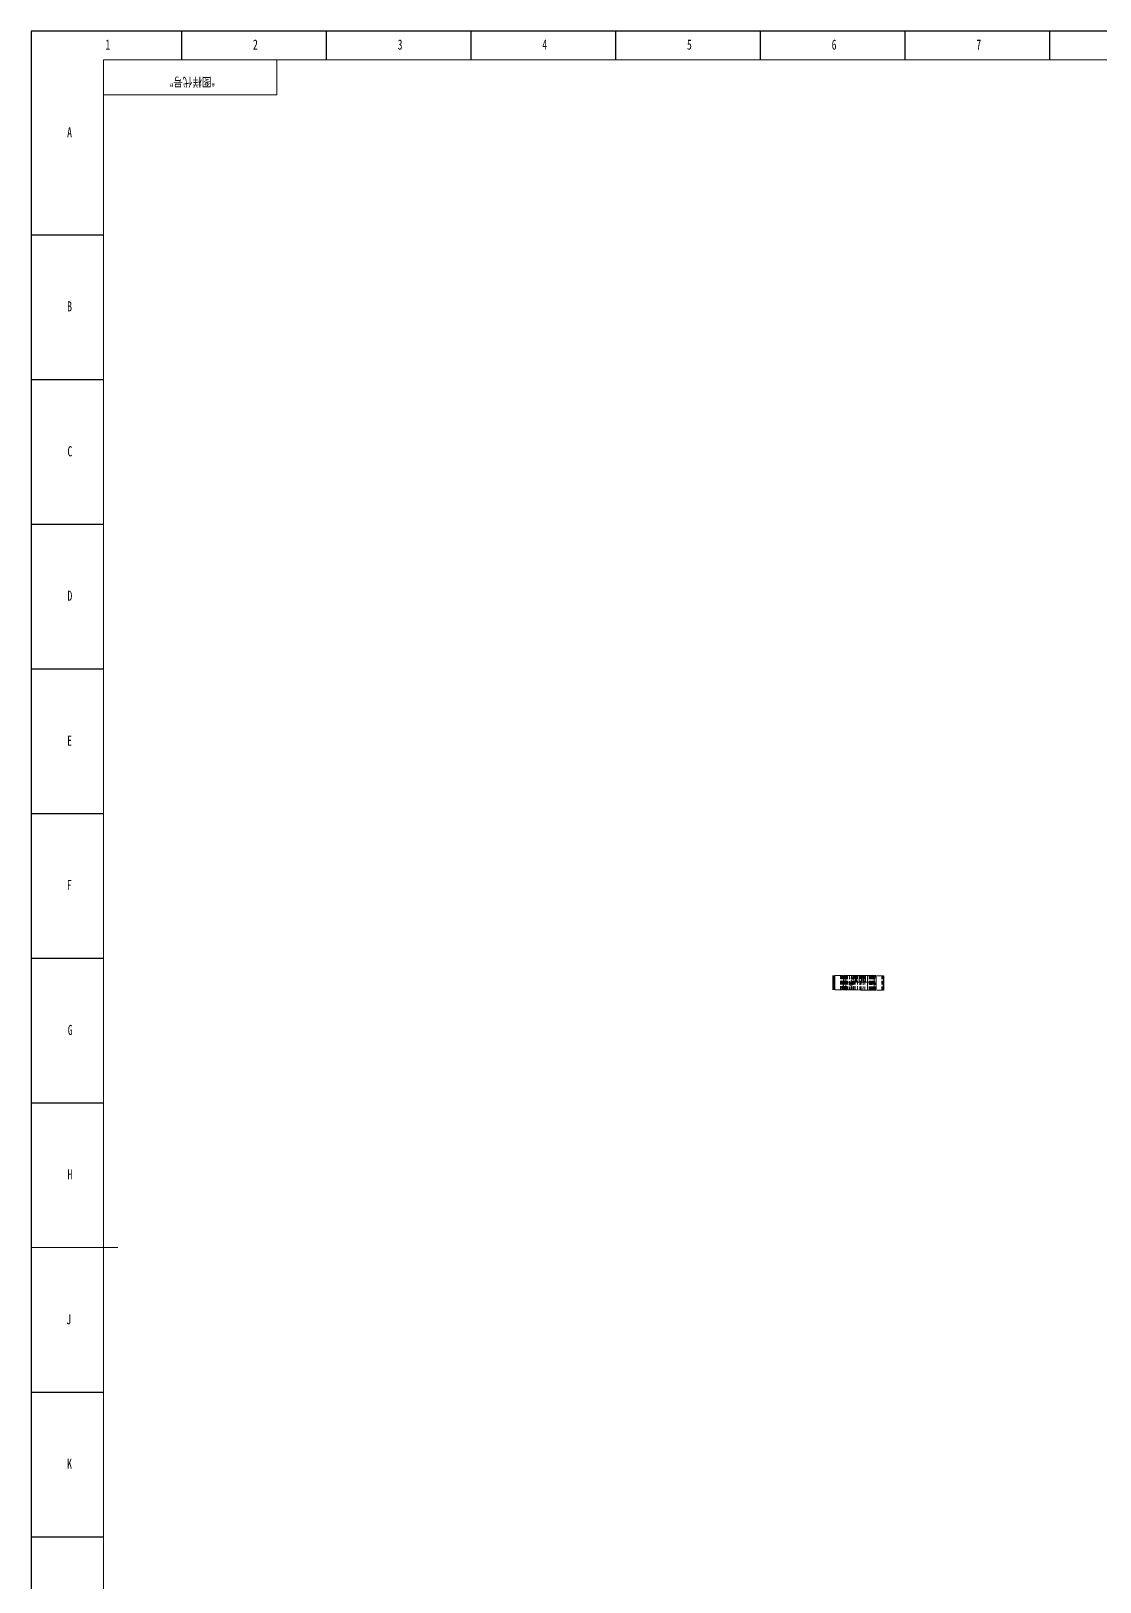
# Model space of a CAD drawing. Header units: millimetres. Extents: x 0 to 1189, y 0 to 841.
# Drawn here: x 0 to 369, y 305 to 841 of the extents above; entities that cross this region are included whole.
import ezdxf

# ---------------------------------------------------------------- set-up
doc = ezdxf.new("R2010")
doc.units = ezdxf.units.MM
doc.linetypes.add('HIDDEN', pattern=[1.905, 1.27, -0.635])
for name, color, linetype in [('10', 7, 'Continuous'), ('5', 7, 'Continuous'), ('SLD-0', 7, 'Continuous')]:
    doc.layers.add(name, color=color, linetype=linetype)
doc.styles.add('SLDTEXTSTYLE0', font='TXT', dxfattribs={"width": 0.7, "bigfont": 'bigfont'})
doc.styles.add('SLDTEXTSTYLE5', font='TXT', dxfattribs={"width": 0.7})

msp = doc.modelspace()

# ---------------------------------------------------------------- linework, layer by layer
at = {"color": 7, "linetype": 'Continuous', "lineweight": 15}
for p, q in [((277.08, 509.6), (277.11, 514.6)), ((277.44, 509.59), (277.47, 514.59)), ((277.78, 509.59), (277.81, 514.59)), ((280.74, 509.58), (280.77, 514.58)), ((280.86, 514.57), (280.83, 509.57)), ((280.84, 509.57), (280.87, 514.57)), ((280.84, 509.57), (280.87, 509.57)), ((280.87, 514.57), (280.9, 514.57)), ((281.61, 512.27), (281.59, 509.57)), ((281.62, 514.57), (281.61, 512.27)), ((283.63, 512.26), (283.61, 509.56)), ((283.63, 512.26), (283.67, 512.26)), ((283.67, 512.26), (283.68, 514.56)), ((284.33, 514.55), (284.32, 512.25)), ((284.92, 512.25), (284.94, 514.55)), ((285.29, 514.55), (285.27, 512.25)), ((286.21, 514.54), (286.2, 512.24)), ((287.09, 514.54), (287.07, 512.24)), ((287.7, 512.23), (287.71, 514.53)), ((287.81, 514.53), (287.79, 512.23)), ((288.37, 512.23), (288.38, 514.53)), ((289.07, 514.52), (289.06, 512.23)), ((289.06, 512.23), (289.12, 512.22)), ((289.12, 512.22), (289.1, 509.52)), ((291.43, 512.21), (291.42, 509.51)), ((291.45, 514.51), (291.43, 512.21)), ((292.09, 509.51), (292.12, 514.51)), ((294.55, 509.49), (294.59, 514.49)), ((294.76, 509.49), (294.79, 514.49))]:
    msp.add_line(p, q, dxfattribs=at)
at = {"color": 7, "linetype": 'HIDDEN', "lineweight": 0}
for p, q in [((277.28, 509.6), (277.31, 514.6)), ((279.75, 509.58), (279.78, 514.58)), ((279.8, 509.58), (279.83, 514.58)), ((279.96, 514.58), (279.93, 509.58)), ((280.32, 514.58), (280.29, 509.58)), ((280.32, 514.58), (280.29, 509.58)), ((280.34, 509.58), (280.37, 514.58)), ((280.35, 509.58), (280.38, 514.58)), ((280.42, 509.58), (280.45, 514.58)), ((280.97, 509.57), (281, 514.57)), ((281.2, 509.57), (281.23, 514.57)), ((281.32, 514.57), (281.29, 509.57)), ((281.39, 509.57), (281.42, 514.57)), ((281.47, 514.57), (281.44, 509.57)), ((281.85, 509.57), (281.88, 514.57)), ((281.89, 514.57), (281.86, 509.57)), ((282, 509.57), (282.03, 514.57)), ((282.2, 514.57), (282.17, 509.57)), ((282.83, 514.56), (282.8, 509.56)), ((283.06, 512.26), (283.04, 509.56)), ((283.06, 512.26), (283.63, 512.26)), ((283.48, 509.56), (283.51, 514.56)), ((284.09, 514.55), (284.06, 509.56)), ((284.19, 514.55), (284.16, 509.55)), ((284.4, 509.55), (284.43, 514.55)), ((284.42, 509.55), (284.45, 514.55)), ((284.78, 509.55), (284.81, 514.55)), ((285.37, 514.55), (285.36, 512.25)), ((285.36, 512.25), (285.37, 514.55)), ((285.66, 509.55), (285.69, 514.55)), ((286.52, 514.54), (286.49, 509.54)), ((286.53, 514.54), (286.5, 509.54)), ((286.58, 509.54), (286.61, 514.54)), ((286.93, 509.54), (286.96, 514.54)), ((287.45, 514.53), (287.44, 512.23)), ((287.45, 512.23), (287.47, 514.53)), ((287.57, 514.53), (287.54, 509.53)), ((288.18, 509.53), (288.21, 514.53)), ((289.12, 512.22), (289.15, 512.22)), ((289.15, 512.22), (289.13, 509.52)), ((289.67, 509.52), (289.7, 514.52)), ((289.87, 514.52), (289.84, 509.52)), ((289.85, 509.52), (290.24, 509.52)), ((290, 514.52), (289.97, 509.52)), ((289.99, 509.52), (290.02, 514.52)), ((290.24, 509.52), (290.27, 514.52)), ((290.42, 514.52), (290.39, 509.52)), ((290.48, 514.52), (290.45, 509.52)), ((290.57, 514.52), (290.54, 509.52)), ((290.64, 509.52), (290.67, 514.52)), ((290.64, 509.52), (291.07, 509.51)), ((290.67, 514.52), (291.1, 514.51)), ((290.87, 509.51), (290.9, 514.51)), ((290.99, 509.51), (291.02, 514.51)), ((291.01, 509.51), (291.04, 514.51)), ((291.1, 509.51), (291.13, 514.51)), ((291.49, 509.51), (291.52, 514.51)), ((291.52, 514.51), (291.49, 509.51)), ((291.57, 514.51), (291.54, 509.51)), ((291.58, 514.51), (291.55, 509.51)), ((291.93, 514.51), (291.9, 509.51)), ((292.04, 509.51), (292.07, 514.51)), ((294.06, 509.49), (294.09, 514.49)), ((294.39, 509.49), (294.42, 514.49))]:
    msp.add_line(p, q, dxfattribs=at)
at = {"color": 7, "linetype": 'Continuous', "lineweight": 15, "flags": 128}
for points in [[(281.59, 509.57), (281.5, 509.57), (281.4, 509.57), (281.31, 509.57), (281.21, 509.57), (281.12, 509.57), (281.03, 509.57), (280.93, 509.57), (280.84, 509.57)], [(280.87, 514.57), (280.96, 514.57), (281.06, 514.57), (281.15, 514.57), (281.24, 514.57), (281.34, 514.57), (281.43, 514.57), (281.53, 514.57), (281.62, 514.57)], [(284.32, 512.25), (284.22, 512.25), (284.12, 512.25), (284.02, 512.26), (283.93, 512.26), (283.85, 512.26), (283.77, 512.26), (283.71, 512.26), (283.67, 512.26)], [(283.68, 514.56), (283.73, 514.56), (283.79, 514.56), (283.86, 514.56), (283.95, 514.56), (284.04, 514.56), (284.14, 514.55), (284.23, 514.55), (284.33, 514.55)], [(283.84, 509.56), (284.49, 509.55), (285.63, 509.55), (286.79, 509.54), (287.87, 509.53), (288.76, 509.53), (289.1, 509.52)], [(284.32, 512.25), (284.39, 512.25), (284.47, 512.25), (284.54, 512.25), (284.62, 512.25), (284.69, 512.25), (284.77, 512.25), (284.85, 512.25), (284.92, 512.25)], [(284.33, 514.55), (284.41, 514.55), (284.48, 514.55), (284.56, 514.55), (284.63, 514.55), (284.71, 514.55), (284.78, 514.55), (284.86, 514.55), (284.94, 514.55)], [(285.09, 512.25), (285.02, 512.25), (284.92, 512.25)], [(284.94, 514.55), (285.03, 514.55), (285.12, 514.55), (285.2, 514.55), (285.27, 514.55), (285.29, 514.55)], [(286.2, 512.24), (286.31, 512.24), (286.42, 512.24), (286.53, 512.24), (286.64, 512.24), (286.75, 512.24), (286.86, 512.24), (286.96, 512.24), (287.07, 512.24)], [(286.21, 514.54), (286.32, 514.54), (286.43, 514.54), (286.54, 514.54), (286.65, 514.54), (286.76, 514.54), (286.87, 514.54), (286.98, 514.54), (287.09, 514.54)], [(287.79, 512.23), (287.87, 512.23), (287.94, 512.23), (288.01, 512.23), (288.08, 512.23), (288.16, 512.23), (288.23, 512.23), (288.3, 512.23), (288.37, 512.23)], [(287.81, 514.53), (287.88, 514.53), (287.95, 514.53), (288.03, 514.53), (288.1, 514.53), (288.17, 514.53), (288.24, 514.53), (288.31, 514.53), (288.38, 514.53)], [(289.06, 512.23), (289, 512.23), (288.93, 512.23), (288.85, 512.23), (288.75, 512.23), (288.66, 512.23), (288.56, 512.23), (288.46, 512.23), (288.37, 512.23)], [(288.38, 514.53), (288.48, 514.53), (288.57, 514.53), (288.67, 514.53), (288.77, 514.53), (288.86, 514.53), (288.94, 514.53), (289.01, 514.53), (289.07, 514.52)], [(292.09, 509.51), (292.01, 509.51), (291.93, 509.51), (291.84, 509.51), (291.76, 509.51), (291.68, 509.51), (291.59, 509.51), (291.5, 509.51), (291.42, 509.51)], [(291.45, 514.51), (291.53, 514.51), (291.62, 514.51), (291.71, 514.51), (291.79, 514.51), (291.87, 514.51), (291.96, 514.51), (292.04, 514.51), (292.12, 514.51)]]:
    msp.add_lwpolyline(points, dxfattribs=at)
at = {"color": 7, "linetype": 'HIDDEN', "lineweight": 0, "flags": 128}
for points in [[(285.29, 514.55), (285.32, 514.55), (285.35, 514.55), (285.37, 514.55), (285.37, 514.55)], [(289.1, 509.52), (289.38, 509.52), (289.65, 509.52), (289.67, 509.52)]]:
    msp.add_lwpolyline(points, dxfattribs=at)
at = {"color": 7, "linetype": 'Continuous', "lineweight": 15}
for points, knots in [([(280.49, 509.58), (280.38, 509.58), (280.19, 509.58), (279.99, 509.58), (279.76, 509.58), (279.39, 509.58), (278.69, 509.59), (278.14, 509.59), (277.78, 509.59)], [0, 0, 0, 0, 0.143656, 0.227536, 0.257143, 0.414623, 0.61889, 1, 1, 1, 1]), ([(280.52, 514.58), (280.41, 514.58), (280.22, 514.58), (280.02, 514.58), (279.79, 514.58), (279.42, 514.58), (278.72, 514.59), (278.17, 514.59), (277.81, 514.59)], [0, 0, 0, 0, 0.143656, 0.227536, 0.257134, 0.414613, 0.61888, 1, 1, 1, 1]), ([(283.61, 509.56), (283.54, 509.56), (283.44, 509.56), (283.34, 509.56), (283.1, 509.56), (282.55, 509.56), (281.94, 509.57), (281.59, 509.57)], [0, 0, 0, 0, 0.17231, 0.265128, 0.324407, 0.617021, 1, 1, 1, 1]), ([(283.63, 512.26), (283.56, 512.26), (283.46, 512.26), (283.35, 512.26), (283.12, 512.26), (282.56, 512.26), (281.95, 512.27), (281.61, 512.27)], [0, 0, 0, 0, 0.172312, 0.265129, 0.324411, 0.617019, 1, 1, 1, 1]), ([(281.62, 514.57), (282.03, 514.57), (282.56, 514.56), (283.08, 514.56), (283.25, 514.56), (283.38, 514.56), (283.49, 514.56), (283.61, 514.56), (283.68, 514.56)], [0, 0, 0, 0, 0.429149, 0.566362, 0.674488, 0.701388, 0.816015, 1, 1, 1, 1]), ([(285.27, 512.25), (285.27, 512.25), (285.28, 512.25), (285.37, 512.25), (285.64, 512.25), (285.98, 512.24), (286.2, 512.24)], [0, 0, 0, 0, 0.0365326, 0.2407788, 0.5057089, 1, 1, 1, 1]), ([(285.29, 514.55), (285.29, 514.55), (285.29, 514.55), (285.38, 514.55), (285.65, 514.55), (285.99, 514.54), (286.21, 514.54)], [0, 0, 0, 0, 0.036533, 0.24078, 0.505708, 1, 1, 1, 1]), ([(287.07, 512.24), (287.28, 512.24), (287.55, 512.23), (287.69, 512.23), (287.69, 512.23), (287.69, 512.23)], [0, 0, 0, 0, 0.673067, 0.888259, 1, 1, 1, 1]), ([(287.09, 514.54), (287.29, 514.54), (287.57, 514.53), (287.7, 514.53), (287.7, 514.53), (287.7, 514.53)], [0, 0, 0, 0, 0.673067, 0.888259, 1, 1, 1, 1]), ([(289.07, 514.52), (289.19, 514.52), (289.35, 514.52), (289.52, 514.52), (289.68, 514.52), (289.96, 514.52), (290.57, 514.52), (291.1, 514.51), (291.45, 514.51)], [0, 0, 0, 0, 0.2222599, 0.2984407, 0.3253252, 0.4683503, 0.6538679, 1, 1, 1, 1]), ([(291.42, 509.51), (291.05, 509.51), (290.4, 509.52), (289.77, 509.52), (289.48, 509.52), (289.33, 509.52), (289.19, 509.52), (289.1, 509.52)], [0, 0, 0, 0, 0.382979, 0.675591, 0.734874, 0.827691, 1, 1, 1, 1]), ([(291.43, 512.21), (291.07, 512.21), (290.42, 512.22), (289.79, 512.22), (289.5, 512.22), (289.35, 512.22), (289.21, 512.22), (289.12, 512.22)], [0, 0, 0, 0, 0.3829794, 0.6755917, 0.7348716, 0.8276879, 1, 1, 1, 1]), ([(294.55, 509.49), (294.13, 509.49), (293.56, 509.5), (292.85, 509.5), (292.58, 509.5), (292.45, 509.5), (292.44, 509.5)], [0, 0, 0, 0, 0.620771, 0.819248, 0.975656, 1, 1, 1, 1]), ([(294.59, 514.49), (294.16, 514.49), (293.59, 514.5), (292.88, 514.5), (292.61, 514.5), (292.48, 514.5), (292.47, 514.5)], [0, 0, 0, 0, 0.620777, 0.819248, 0.975656, 1, 1, 1, 1])]:
    msp.add_open_spline(points, degree=3, knots=knots, dxfattribs=at)
at = {"color": 7, "linetype": 'HIDDEN', "lineweight": 0}
for points, knots in [([(281.94, 509.57), (281.97, 509.57), (282.09, 509.57), (282.21, 509.57), (282.38, 509.57), (282.53, 509.56), (282.7, 509.56), (282.8, 509.56)], [0, 0, 0, 0, 0.0649483, 0.2980931, 0.3561034, 0.6032762, 1, 1, 1, 1]), ([(281.97, 514.57), (282, 514.57), (282.12, 514.57), (282.24, 514.57), (282.41, 514.57), (282.56, 514.56), (282.73, 514.56), (282.83, 514.56)], [0, 0, 0, 0, 0.064951, 0.298109, 0.356107, 0.603278, 1, 1, 1, 1]), ([(285.69, 514.55), (285.96, 514.54), (286.31, 514.54), (286.55, 514.54), (286.61, 514.54), (286.61, 514.54), (286.61, 514.54)], [0, 0, 0, 0, 0.612998, 0.808987, 0.963438, 1, 1, 1, 1]), ([(289.26, 514.52), (289.28, 514.52), (289.58, 514.52), (289.94, 514.52), (290.27, 514.52)], [0, 0, 0, 0, 0.076059, 1, 1, 1, 1])]:
    msp.add_open_spline(points, degree=3, knots=knots, dxfattribs=at)
at = {"layer": '5', "color": 7}
for p, q in [((1189, 841), (0, 841)), ((0, 841), (0, 0))]:
    msp.add_line(p, q, dxfattribs=at)
at = {"layer": '5'}
for p, q in [((52, 841), (52, 831.05)), ((102, 841), (102, 831.05)), ((152, 841), (152, 831.05)), ((202, 841), (202, 831.05)), ((252, 841), (252, 831.05)), ((302, 841), (302, 831.05)), ((352, 841), (352, 831.05)), ((0, 770.5), (25, 770.5)), ((0, 720.5), (25, 720.5)), ((0, 670.5), (25, 670.5)), ((0, 620.5), (25, 620.5)), ((0, 570.5), (25, 570.5)), ((0, 520.5), (25, 520.5)), ((0, 470.5), (25, 470.5)), ((0, 370.5), (25, 370.5)), ((0, 320.5), (25, 320.5))]:
    msp.add_line(p, q, dxfattribs=at)
at = {"layer": '5', "color": 7, "lineweight": 15}
for p, q in [((1179, 831.05), (25, 831.05)), ((25, 831.05), (25, 10)), ((85, 819), (85, 831)), ((25, 819), (85, 819))]:
    msp.add_line(p, q, dxfattribs=at)
at = {"layer": '5', "lineweight": 15}
msp.add_line((0, 420.5), (30, 420.5), dxfattribs=at)

# ---------------------------------------------------------------- texts
at = {"layer": '10', "char_height": 3.5, "attachment_point": 2, "style": 'SLDTEXTSTYLE5'}
for s, insert in [('1', (26.54, 838.06)), ('2', (77.54, 838.06)), ('3', (127.54, 838.06)), ('4', (177.54, 838.06)), ('5', (227.54, 838.06)), ('6', (277.55, 838.06)), ('7', (327.55, 838.06)), ('A', (13.32, 807.75)), ('B', (13.32, 747.56)), ('C', (13.43, 697.5)), ('D', (13.43, 647.56)), ('E', (13.32, 597.5)), ('F', (13.22, 547.56)), ('G', (13.54, 497.5)), ('H', (13.43, 447.56)), ('J', (13.02, 397.5)), ('K', (13.32, 347.56))]:
    msp.add_mtext(s, dxfattribs=dict(at, insert=insert))
at = {"layer": 'SLD-0', "insert": (55.76, 821.74), "char_height": 3.5, "attachment_point": 2, "rotation": 180, "style": 'SLDTEXTSTYLE0'}
msp.add_mtext('\\M+18167图样\\M+191E3\\M+18D86\\M+18168', dxfattribs=at)

doc.saveas('drawing.dxf')
